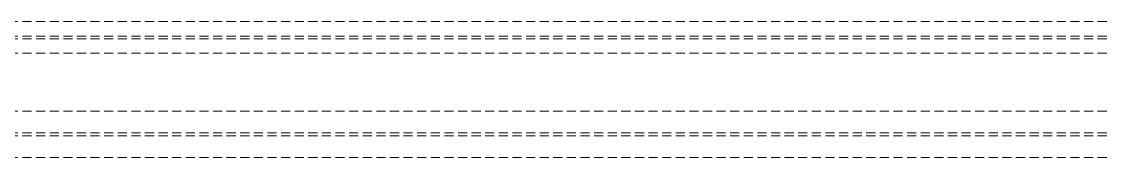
# Model space of a CAD drawing. Extents: x -1457 to 23780, y -2071 to 4205.
# Drawn here: x 7582.55 to 7612.3, y 322.3 to 326.05 of the extents above; entities that cross this region are included whole.
import ezdxf

# ---------------------------------------------------------------- set-up
doc = ezdxf.new("R2010")
doc.units = 0
doc.header["$MEASUREMENT"] = 0
doc.linetypes.add('HIDDEN', pattern=[0.375, 0.25, -0.125])
doc.layers.add('M-TEFRIS2-015', color=129, linetype='Continuous', lineweight=9)

msp = doc.modelspace()

# ---------------------------------------------------------------- linework, layer by layer
at = {"layer": 'M-TEFRIS2-015', "linetype": 'HIDDEN', "lineweight": 0}
for p, q in [((7632.698, 326.053), (7463.532, 326.053)), ((7632.698, 325.653), (7463.532, 325.653)), ((7632.698, 325.577), (7463.532, 325.577)), ((7632.698, 325.177), (7463.532, 325.177)), ((7632.698, 323.577), (7463.532, 323.577)), ((7632.698, 322.977), (7463.532, 322.977)), ((7632.698, 322.901), (7463.532, 322.901)), ((7632.698, 322.301), (7463.532, 322.301))]:
    msp.add_line(p, q, dxfattribs=at)

doc.saveas('drawing.dxf')
